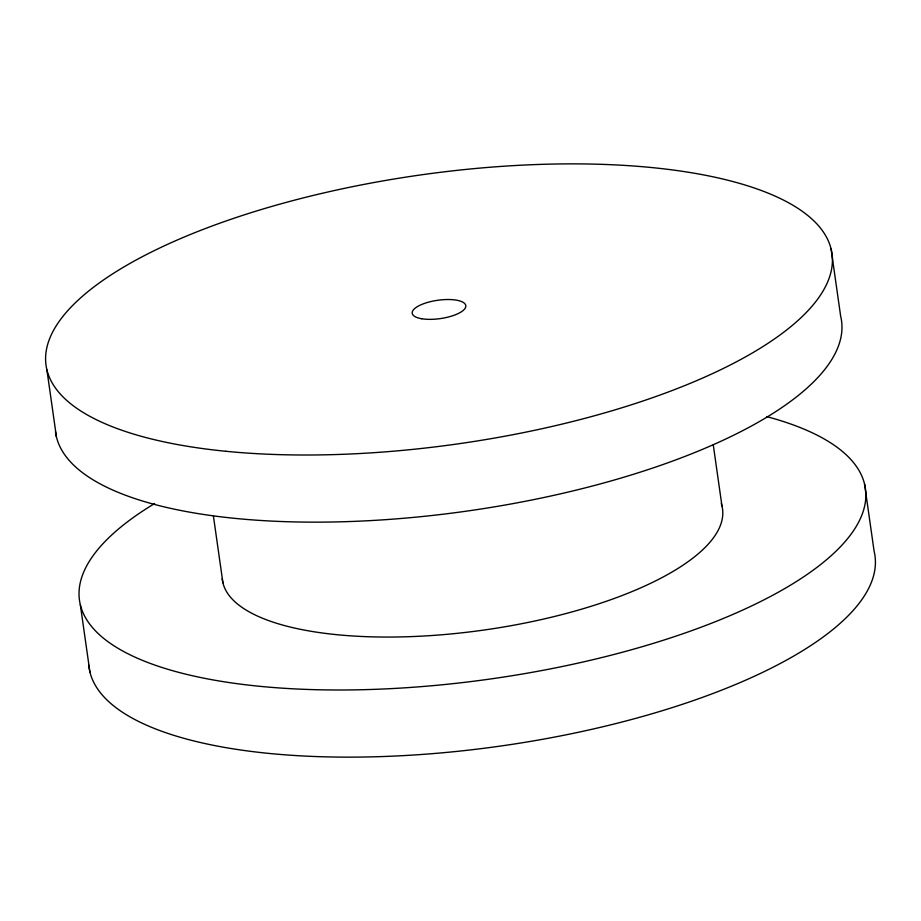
<?xml version="1.0" encoding="UTF-8"?>
<svg xmlns="http://www.w3.org/2000/svg" width="921" height="921" viewBox="0 0 921 921"><rect width="100%" height="100%" fill="white"/><g stroke="black" fill="none" stroke-linecap="round" stroke-linejoin="round"><path stroke-width="1.38" d="M831.11 249.084L840.666 316.225A396.916 135.755 -8.1 0 1 472.807 510.234A396.916 135.755 -8.1 0 1 55.467 431.546M864.554 484.066L874.11 551.207A396.916 135.755 -8.1 0 1 504.271 745.515A396.916 135.755 -8.1 0 1 88.773 665.169M713.268 444.855L721.972 506.02M213.407 515.979L222.917 582.832M46.89 369.793L56.446 436.934M80.334 604.775L89.89 671.916M766.813 416.649A396.916 135.755 -8.1 0 1 753.873 604.844A396.916 135.755 -8.1 0 1 218.392 680.849A396.916 135.755 -8.1 0 1 154.613 503.545M721.27 503.58A252.584 86.39 -8.1 0 1 490.398 629.101A252.584 86.39 -8.1 0 1 222.214 578.653M421.645 318.735A27.066 9.256 -8.1 0 0 465.393 307.798A27.066 9.256 -8.1 0 0 429.969 301.777A27.066 9.256 -8.1 0 0 421.645 318.735M225.806 451.278A396.916 135.755 -8.1 0 0 831.951 266.894A396.916 135.755 -8.1 0 0 259.25 210.149A396.916 135.755 -8.1 0 0 225.806 451.278"/></g></svg>
